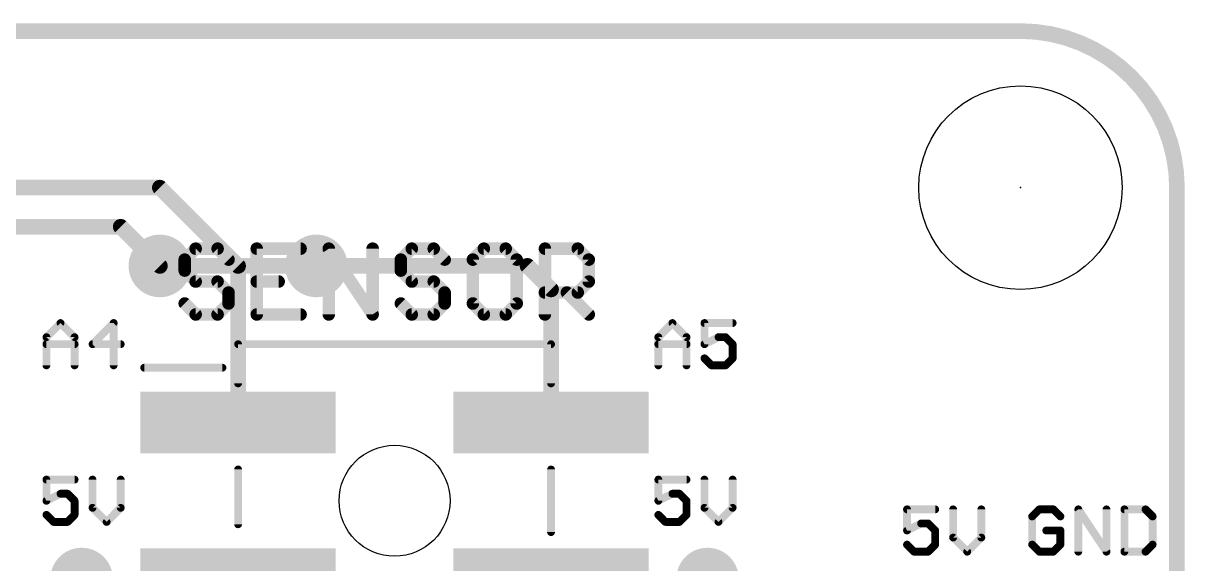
# Model space of a CAD drawing. Extents: x -27 to 95, y -17 to 50.
# Drawn here: x 75.25 to 94.11, y 40.89 to 49.66 of the extents above; entities that cross this region are included whole.
import ezdxf

# ---------------------------------------------------------------- set-up
doc = ezdxf.new("R2010")
doc.units = 0
for name, color, linetype in [('1', 12, 'CONTINUOUS'), ('16', 132, 'CONTINUOUS'), ('18', 110, 'CONTINUOUS'), ('20', 53, 'CONTINUOUS'), ('21', 41, 'CONTINUOUS'), ('23', 53, 'CONTINUOUS')]:
    doc.layers.add(name, color=color, linetype=linetype)

# ---------------------------------------------------------------- blocks, each defined once
blk = doc.blocks.new('RECT')
blk.add_solid([(-0.5, -0.5), (0.5, -0.5), (-0.5, 0.5), (0.5, 0.5)])
blk = doc.blocks.new('ROUNDV')
at = {"const_width": 0.5}
blk.add_lwpolyline([(0, -0.25, 1), (0, 0.25, 1), (0, -0.25)], format="xyb", dxfattribs=at)

msp = doc.modelspace()

# ---------------------------------------------------------------- linework, layer by layer
at = {"layer": '1', "const_width": 0.254}
for points in [[(2.54, 49.53), (91.44, 49.53)], [(63.5, 46.99), (77.47, 46.99)], [(77.47, 46.99), (78.74, 45.72)], [(93.98, 46.99), (93.98, 2.54)], [(64.262, 46.355), (76.835, 46.355)], [(76.835, 46.355), (77.47, 45.72)], [(78.74, 45.72), (78.74, 43.18)], [(80.01, 45.72), (83.439, 45.72)], [(83.439, 45.72), (83.82, 45.339)], [(83.82, 45.339), (83.82, 43.18)]]:
    msp.add_lwpolyline(points, dxfattribs=at)
at = {"layer": '1'}
for points, const_width in [([(93.98, 46.99, 0.4142), (91.44, 49.53)], 0.254), ([(91.44, 49.5935, 1), (91.44, 49.4665)], 0.127), ([(91.44, 49.4665, 1), (91.44, 49.5935)], 0.127), ([(77.5149, 47.0349, 1), (77.4251, 46.9451)], 0.127), ([(77.47, 46.9265, 1), (77.47, 47.0535)], 0.127), ([(94.0435, 46.99, 1), (93.9165, 46.99)], 0.127), ([(93.9165, 46.99, 1), (94.0435, 46.99)], 0.127), ([(76.8799, 46.3999, 1), (76.7901, 46.3101)], 0.127), ([(76.835, 46.2915, 1), (76.835, 46.4185)], 0.127), ([(77.4251, 45.6751, 1), (77.5149, 45.7649)], 0.127), ([(78.8035, 45.72, 1), (78.6765, 45.72)], 0.127), ([(78.6951, 45.6751, 1), (78.7849, 45.7649)], 0.127), ([(80.01, 45.7835, 1), (80.01, 45.6565)], 0.127), ([(83.4839, 45.7649, 1), (83.3941, 45.6751)], 0.127), ([(83.439, 45.6565, 1), (83.439, 45.7835)], 0.127), ([(83.8835, 45.339, 1), (83.7565, 45.339)], 0.127), ([(83.7751, 45.2941, 1), (83.8649, 45.3839)], 0.127), ([(78.6765, 43.18, 1), (78.8035, 43.18)], 0.127), ([(83.7565, 43.18, 1), (83.8835, 43.18)], 0.127)]:
    msp.add_lwpolyline(points, format="xyb", dxfattribs=dict(at, const_width=const_width))
at = {"layer": '16', "const_width": 0.254}
for points in [[(2.54, 49.53), (91.44, 49.53)], [(93.98, 46.99), (93.98, 2.54)], [(77.47, 45.72), (80.01, 45.72)]]:
    msp.add_lwpolyline(points, dxfattribs=at)
at = {"layer": '16'}
for points, const_width in [([(93.98, 46.99, 0.4142), (91.44, 49.53)], 0.254), ([(91.44, 49.5935, 1), (91.44, 49.4665)], 0.127), ([(91.44, 49.4665, 1), (91.44, 49.5935)], 0.127), ([(94.0435, 46.99, 1), (93.9165, 46.99)], 0.127), ([(93.9165, 46.99, 1), (94.0435, 46.99)], 0.127), ([(77.47, 45.7835, 1), (77.47, 45.6565)], 0.127), ([(80.01, 45.6565, 1), (80.01, 45.7835)], 0.127)]:
    msp.add_lwpolyline(points, format="xyb", dxfattribs=dict(at, const_width=const_width))
at = {"layer": '20', "const_width": 0.254}
for points in [[(91.44, 49.53), (2.54, 49.53)], [(93.98, 2.54), (93.98, 46.99)]]:
    msp.add_lwpolyline(points, dxfattribs=at)
at = {"layer": '20'}
for points, const_width in [([(93.98, 46.99, 0.4142), (91.44, 49.53)], 0.254), ([(91.44, 49.5935, 1), (91.44, 49.4665)], 0.127), ([(91.44, 49.4665, 1), (91.44, 49.5935)], 0.127), ([(94.0435, 46.99, 1), (93.9165, 46.99)], 0.127), ([(93.9165, 46.99, 1), (94.0435, 46.99)], 0.127)]:
    msp.add_lwpolyline(points, format="xyb", dxfattribs=dict(at, const_width=const_width))
for centre, radius in [((91.44, 46.99), 1.651), ((81.28, 41.91), 0.9)]:
    msp.add_circle(centre, radius, dxfattribs=at)
at = {"layer": '21'}
for points, const_width in [([(78.0514, 46.0003), (77.8734, 45.8224)], 0.2032), ([(78.4073, 46.0003), (78.0514, 46.0003)], 0.2032), ([(78.5852, 45.8224), (78.4073, 46.0003)], 0.2032), ([(79.7546, 46.0003), (79.0428, 46.0003)], 0.2032), ([(79.0428, 46.0003), (79.0428, 44.9326)], 0.2032), ([(80.2122, 44.9326), (80.2122, 46.0003)], 0.2032), ([(80.2122, 46.0003), (80.924, 44.9326)], 0.2032), ([(80.924, 44.9326), (80.924, 46.0003)], 0.2032), ([(81.5595, 46.0003), (81.3816, 45.8224)], 0.2032), ([(81.9155, 46.0003), (81.5595, 46.0003)], 0.2032), ([(82.0934, 45.8224), (81.9155, 46.0003)], 0.2032), ([(82.7289, 46.0003), (82.551, 45.8224)], 0.2032), ([(83.0848, 46.0003), (82.7289, 46.0003)], 0.2032), ([(83.2628, 45.8224), (83.0848, 46.0003)], 0.2032), ([(83.7204, 44.9326), (83.7204, 46.0003)], 0.2032), ([(83.7204, 46.0003), (84.2542, 46.0003)], 0.2032), ([(84.2542, 46.0003), (84.4322, 45.8224)], 0.2032), ([(77.8734, 45.8224), (77.8734, 45.6444)], 0.2032), ([(81.3816, 45.8224), (81.3816, 45.6444)], 0.2032), ([(82.551, 45.8224), (82.551, 45.1106)], 0.2032), ([(83.2628, 45.1106), (83.2628, 45.8224)], 0.2032), ([(84.4322, 45.8224), (84.4322, 45.4665)], 0.2032), ([(77.8734, 45.6444), (78.0514, 45.4665)], 0.2032), ([(81.3816, 45.6444), (81.5595, 45.4665)], 0.2032), ([(78.0514, 45.4665), (78.4073, 45.4665)], 0.2032), ([(78.4073, 45.4665), (78.5852, 45.2885)], 0.2032), ([(79.0428, 45.4665), (79.3987, 45.4665)], 0.2032), ([(81.5595, 45.4665), (81.9155, 45.4665)], 0.2032), ([(81.9155, 45.4665), (82.0934, 45.2885)], 0.2032), ([(84.4322, 45.4665), (84.2542, 45.2885)], 0.2032), ([(78.5852, 45.2885), (78.5852, 45.1106)], 0.2032), ([(82.0934, 45.2885), (82.0934, 45.1106)], 0.2032), ([(84.2542, 45.2885), (83.7204, 45.2885)], 0.2032), ([(84.0763, 45.2885), (84.4322, 44.9326)], 0.2032), ([(78.0514, 44.9326), (77.8734, 45.1106)], 0.2032), ([(78.5852, 45.1106), (78.4073, 44.9326)], 0.2032), ([(81.5595, 44.9326), (81.3816, 45.1106)], 0.2032), ([(82.0934, 45.1106), (81.9155, 44.9326)], 0.2032), ([(82.551, 45.1106), (82.7289, 44.9326)], 0.2032), ([(83.0848, 44.9326), (83.2628, 45.1106)], 0.2032), ([(78.4073, 44.9326), (78.0514, 44.9326)], 0.2032), ([(79.0428, 44.9326), (79.7546, 44.9326)], 0.2032), ([(81.9155, 44.9326), (81.5595, 44.9326)], 0.2032), ([(82.7289, 44.9326), (83.0848, 44.9326)], 0.2032), ([(75.6285, 44.5647), (75.8573, 44.7935)], 0.127), ([(75.8573, 44.7935), (76.0861, 44.5647)], 0.127), ([(76.7201, 44.7935), (76.3769, 44.4503)], 0.127), ([(76.7201, 44.1071), (76.7201, 44.7935)], 0.127), ([(85.5617, 44.5647), (85.7905, 44.7935)], 0.127), ([(85.7905, 44.7935), (86.0193, 44.5647)], 0.127), ([(86.7677, 44.7935), (86.3101, 44.7935)], 0.127), ([(86.3101, 44.7935), (86.3101, 44.4503)], 0.127), ([(75.6285, 44.1071), (75.6285, 44.5647)], 0.127), ([(75.6285, 44.4503), (76.0861, 44.4503)], 0.127), ([(76.0861, 44.5647), (76.0861, 44.1071)], 0.127), ([(76.3769, 44.4503), (76.8345, 44.4503)], 0.127), ([(83.82, 44.45), (78.74, 44.45)], 0.127), ([(78.74, 44.45), (78.74, 43.815)], 0.127), ([(83.82, 43.815), (83.82, 44.45)], 0.127), ([(85.5617, 44.1071), (85.5617, 44.5647)], 0.127), ([(85.5617, 44.4503), (86.0193, 44.4503)], 0.127), ([(86.0193, 44.5647), (86.0193, 44.1071)], 0.127), ([(86.3101, 44.4503), (86.5389, 44.5647)], 0.127), ([(86.5389, 44.5647), (86.6533, 44.5647)], 0.127), ([(86.6533, 44.5647), (86.7677, 44.4503)], 0.127), ([(86.7677, 44.4503), (86.7677, 44.2215)], 0.127), ([(77.216, 44.069), (78.486, 44.069)], 0.127), ([(86.4245, 44.1071), (86.3101, 44.2215)], 0.127), ([(86.6533, 44.1071), (86.4245, 44.1071)], 0.127), ([(86.7677, 44.2215), (86.6533, 44.1071)], 0.127), ([(78.74, 42.418), (78.74, 41.529)], 0.127), ([(83.82, 42.418), (83.82, 41.402)], 0.127), ([(76.0861, 42.2535), (75.6285, 42.2535)], 0.127), ([(75.6285, 42.2535), (75.6285, 41.9103)], 0.127), ([(76.3769, 42.2535), (76.3769, 41.7959)], 0.127), ([(76.8345, 41.7959), (76.8345, 42.2535)], 0.127), ([(86.0193, 42.2535), (85.5617, 42.2535)], 0.127), ([(85.5617, 42.2535), (85.5617, 41.9103)], 0.127), ([(86.3101, 42.2535), (86.3101, 41.7959)], 0.127), ([(86.7677, 41.7959), (86.7677, 42.2535)], 0.127), ([(75.6285, 41.9103), (75.8573, 42.0247)], 0.127), ([(75.8573, 42.0247), (75.9717, 42.0247)], 0.127), ([(75.9717, 42.0247), (76.0861, 41.9103)], 0.127), ([(85.5617, 41.9103), (85.7905, 42.0247)], 0.127), ([(85.7905, 42.0247), (85.9049, 42.0247)], 0.127), ([(85.9049, 42.0247), (86.0193, 41.9103)], 0.127), ([(76.0861, 41.9103), (76.0861, 41.6815)], 0.127), ([(76.3769, 41.7959), (76.6057, 41.5671)], 0.127), ([(76.6057, 41.5671), (76.8345, 41.7959)], 0.127), ([(86.0193, 41.9103), (86.0193, 41.6815)], 0.127), ([(86.3101, 41.7959), (86.5389, 41.5671)], 0.127), ([(86.5389, 41.5671), (86.7677, 41.7959)], 0.127), ([(75.7429, 41.5671), (75.6285, 41.6815)], 0.127), ([(76.0861, 41.6815), (75.9717, 41.5671)], 0.127), ([(85.6761, 41.5671), (85.5617, 41.6815)], 0.127), ([(86.0193, 41.6815), (85.9049, 41.5671)], 0.127), ([(90.0561, 41.7709), (89.5985, 41.7709)], 0.127), ([(89.5985, 41.7709), (89.5985, 41.4277)], 0.127), ([(90.3469, 41.7709), (90.3469, 41.3133)], 0.127), ([(90.8045, 41.3133), (90.8045, 41.7709)], 0.127), ([(91.7449, 41.7709), (91.6305, 41.6565)], 0.127), ([(91.6305, 41.6565), (91.6305, 41.1989)], 0.127), ([(91.9737, 41.7709), (91.7449, 41.7709)], 0.127), ([(92.0881, 41.6565), (91.9737, 41.7709)], 0.127), ([(92.3789, 41.0845), (92.3789, 41.7709)], 0.127), ([(92.3789, 41.7709), (92.8365, 41.0845)], 0.127), ([(92.8365, 41.0845), (92.8365, 41.7709)], 0.127), ([(93.1273, 41.7709), (93.1273, 41.0845)], 0.127), ([(93.4705, 41.7709), (93.1273, 41.7709)], 0.127), ([(93.5849, 41.6565), (93.4705, 41.7709)], 0.127), ([(93.5849, 41.1989), (93.5849, 41.6565)], 0.127), ([(75.9717, 41.5671), (75.7429, 41.5671)], 0.127), ([(85.9049, 41.5671), (85.6761, 41.5671)], 0.127), ([(89.5985, 41.4277), (89.8273, 41.5421)], 0.127), ([(89.8273, 41.5421), (89.9417, 41.5421)], 0.127), ([(89.9417, 41.5421), (90.0561, 41.4277)], 0.127), ([(90.0561, 41.4277), (90.0561, 41.1989)], 0.127), ([(92.0881, 41.4277), (91.8593, 41.4277)], 0.127), ([(92.0881, 41.1989), (92.0881, 41.4277)], 0.127), ([(90.3469, 41.3133), (90.5757, 41.0845)], 0.127), ([(90.5757, 41.0845), (90.8045, 41.3133)], 0.127), ([(89.7129, 41.0845), (89.5985, 41.1989)], 0.127), ([(89.9417, 41.0845), (89.7129, 41.0845)], 0.127), ([(90.0561, 41.1989), (89.9417, 41.0845)], 0.127), ([(91.6305, 41.1989), (91.7449, 41.0845)], 0.127), ([(91.7449, 41.0845), (91.9737, 41.0845)], 0.127), ([(91.9737, 41.0845), (92.0881, 41.1989)], 0.127), ([(93.1273, 41.0845), (93.4705, 41.0845)], 0.127), ([(93.4705, 41.0845), (93.5849, 41.1989)], 0.127)]:
    msp.add_lwpolyline(points, dxfattribs=dict(at, const_width=const_width))
for points, const_width in [([(78.0514, 46.0511, 1), (78.0514, 45.9495)], 0.1016), ([(78.0873, 45.9644, 1), (78.0154, 46.0362)], 0.1016), ([(78.4432, 46.0362, 1), (78.3713, 45.9644)], 0.1016), ([(78.4073, 45.9495, 1), (78.4073, 46.0511)], 0.1016), ([(79.0428, 46.0511, 1), (79.0428, 45.9495)], 0.1016), ([(79.0936, 46.0003, 1), (78.992, 46.0003)], 0.1016), ([(79.7546, 45.9495, 1), (79.7546, 46.0511)], 0.1016), ([(80.263, 46.0003, 1), (80.1614, 46.0003)], 0.1016), ([(80.2545, 46.0285, 1), (80.1699, 45.9721)], 0.1016), ([(80.9748, 46.0003, 1), (80.8732, 46.0003)], 0.1016), ([(81.5595, 46.0511, 1), (81.5595, 45.9495)], 0.1016), ([(81.5955, 45.9644, 1), (81.5236, 46.0362)], 0.1016), ([(81.9514, 46.0362, 1), (81.8795, 45.9644)], 0.1016), ([(81.9155, 45.9495, 1), (81.9155, 46.0511)], 0.1016), ([(82.7289, 46.0511, 1), (82.7289, 45.9495)], 0.1016), ([(82.7649, 45.9644, 1), (82.693, 46.0362)], 0.1016), ([(83.1208, 46.0362, 1), (83.0489, 45.9644)], 0.1016), ([(83.0848, 45.9495, 1), (83.0848, 46.0511)], 0.1016), ([(83.7712, 46.0003, 1), (83.6696, 46.0003)], 0.1016), ([(83.7204, 46.0511, 1), (83.7204, 45.9495)], 0.1016), ([(84.2902, 46.0362, 1), (84.2183, 45.9644)], 0.1016), ([(84.2542, 45.9495, 1), (84.2542, 46.0511)], 0.1016), ([(77.9242, 45.8224, 1), (77.8226, 45.8224)], 0.1016), ([(77.8375, 45.8583, 1), (77.9093, 45.7864)], 0.1016), ([(78.5493, 45.7864, 1), (78.6211, 45.8583)], 0.1016), ([(81.4324, 45.8224, 1), (81.3308, 45.8224)], 0.1016), ([(81.3457, 45.8583, 1), (81.4175, 45.7864)], 0.1016), ([(82.0575, 45.7864, 1), (82.1293, 45.8583)], 0.1016), ([(82.6018, 45.8224, 1), (82.5002, 45.8224)], 0.1016), ([(82.5151, 45.8583, 1), (82.5869, 45.7864)], 0.1016), ([(83.3136, 45.8224, 1), (83.212, 45.8224)], 0.1016), ([(83.2269, 45.7864, 1), (83.2987, 45.8583)], 0.1016), ([(84.483, 45.8224, 1), (84.3814, 45.8224)], 0.1016), ([(84.3963, 45.7864, 1), (84.4681, 45.8583)], 0.1016), ([(77.9093, 45.6803, 1), (77.8375, 45.6085)], 0.1016), ([(77.8226, 45.6444, 1), (77.9242, 45.6444)], 0.1016), ([(81.4175, 45.6803, 1), (81.3457, 45.6085)], 0.1016), ([(81.3308, 45.6444, 1), (81.4324, 45.6444)], 0.1016), ([(78.0514, 45.5173, 1), (78.0514, 45.4157)], 0.1016), ([(78.0154, 45.4305, 1), (78.0873, 45.5024)], 0.1016), ([(78.4432, 45.5024, 1), (78.3713, 45.4305)], 0.1016), ([(78.4073, 45.4157, 1), (78.4073, 45.5173)], 0.1016), ([(79.0428, 45.5173, 1), (79.0428, 45.4157)], 0.1016), ([(79.3987, 45.4157, 1), (79.3987, 45.5173)], 0.1016), ([(81.5595, 45.5173, 1), (81.5595, 45.4157)], 0.1016), ([(81.5236, 45.4305, 1), (81.5955, 45.5024)], 0.1016), ([(81.9514, 45.5024, 1), (81.8795, 45.4305)], 0.1016), ([(81.9155, 45.4157, 1), (81.9155, 45.5173)], 0.1016), ([(84.3814, 45.4665, 1), (84.483, 45.4665)], 0.1016), ([(84.4681, 45.4305, 1), (84.3963, 45.5024)], 0.1016), ([(78.636, 45.2885, 1), (78.5344, 45.2885)], 0.1016), ([(78.5493, 45.2526, 1), (78.6211, 45.3244)], 0.1016), ([(82.1442, 45.2885, 1), (82.0426, 45.2885)], 0.1016), ([(82.0575, 45.2526, 1), (82.1293, 45.3244)], 0.1016), ([(83.7204, 45.3393, 1), (83.7204, 45.2377)], 0.1016), ([(84.1122, 45.3244, 1), (84.0404, 45.2526)], 0.1016), ([(84.2183, 45.3244, 1), (84.2902, 45.2526)], 0.1016), ([(84.2542, 45.2377, 1), (84.2542, 45.3393)], 0.1016), ([(77.9093, 45.1465, 1), (77.8375, 45.0746)], 0.1016), ([(78.5344, 45.1106, 1), (78.636, 45.1106)], 0.1016), ([(78.6211, 45.0746, 1), (78.5493, 45.1465)], 0.1016), ([(81.4175, 45.1465, 1), (81.3457, 45.0746)], 0.1016), ([(82.0426, 45.1106, 1), (82.1442, 45.1106)], 0.1016), ([(82.1293, 45.0746, 1), (82.0575, 45.1465)], 0.1016), ([(82.5869, 45.1465, 1), (82.5151, 45.0746)], 0.1016), ([(82.5002, 45.1106, 1), (82.6018, 45.1106)], 0.1016), ([(83.212, 45.1106, 1), (83.3136, 45.1106)], 0.1016), ([(83.2987, 45.0746, 1), (83.2269, 45.1465)], 0.1016), ([(78.0514, 44.9834, 1), (78.0514, 44.8818)], 0.1016), ([(78.0154, 44.8967, 1), (78.0873, 44.9685)], 0.1016), ([(78.3713, 44.9685, 1), (78.4432, 44.8967)], 0.1016), ([(78.4073, 44.8818, 1), (78.4073, 44.9834)], 0.1016), ([(79.0428, 44.9834, 1), (79.0428, 44.8818)], 0.1016), ([(78.992, 44.9326, 1), (79.0936, 44.9326)], 0.1016), ([(79.7546, 44.8818, 1), (79.7546, 44.9834)], 0.1016), ([(80.1614, 44.9326, 1), (80.263, 44.9326)], 0.1016), ([(80.8732, 44.9326, 1), (80.9748, 44.9326)], 0.1016), ([(80.8817, 44.9044, 1), (80.9663, 44.9608)], 0.1016), ([(81.5595, 44.9834, 1), (81.5595, 44.8818)], 0.1016), ([(81.5236, 44.8967, 1), (81.5955, 44.9685)], 0.1016), ([(81.8795, 44.9685, 1), (81.9514, 44.8967)], 0.1016), ([(81.9155, 44.8818, 1), (81.9155, 44.9834)], 0.1016), ([(82.7289, 44.9834, 1), (82.7289, 44.8818)], 0.1016), ([(82.693, 44.8967, 1), (82.7649, 44.9685)], 0.1016), ([(83.0489, 44.9685, 1), (83.1208, 44.8967)], 0.1016), ([(83.0848, 44.8818, 1), (83.0848, 44.9834)], 0.1016), ([(83.6696, 44.9326, 1), (83.7712, 44.9326)], 0.1016), ([(84.3963, 44.8967, 1), (84.4681, 44.9685)], 0.1016), ([(75.8797, 44.8159, 1), (75.8348, 44.771)], 0.0635), ([(75.8797, 44.771, 1), (75.8348, 44.8159)], 0.0635), ([(76.7519, 44.7935, 1), (76.6884, 44.7935)], 0.0635), ([(76.7426, 44.771, 1), (76.6977, 44.8159)], 0.0635), ([(85.8129, 44.8159, 1), (85.768, 44.771)], 0.0635), ([(85.8129, 44.771, 1), (85.768, 44.8159)], 0.0635), ([(86.3418, 44.7935, 1), (86.2783, 44.7935)], 0.0635), ([(86.3101, 44.8252, 1), (86.3101, 44.7617)], 0.0635), ([(86.7677, 44.7617, 1), (86.7677, 44.8252)], 0.0635), ([(75.6603, 44.5647, 1), (75.5968, 44.5647)], 0.0635), ([(75.606, 44.5871, 1), (75.651, 44.5422)], 0.0635), ([(75.6285, 44.482, 1), (75.6285, 44.4185)], 0.0635), ([(76.1178, 44.5647, 1), (76.0543, 44.5647)], 0.0635), ([(76.0636, 44.5422, 1), (76.1085, 44.5871)], 0.0635), ([(76.0861, 44.4185, 1), (76.0861, 44.482)], 0.0635), ([(76.3769, 44.482, 1), (76.3769, 44.4185)], 0.0635), ([(76.3545, 44.4727, 1), (76.3994, 44.4278)], 0.0635), ([(76.8345, 44.4185, 1), (76.8345, 44.482)], 0.0635), ([(78.74, 44.4818, 1), (78.74, 44.4183)], 0.0635), ([(78.7718, 44.45, 1), (78.7083, 44.45)], 0.0635), ([(83.8518, 44.45, 1), (83.7883, 44.45)], 0.0635), ([(83.82, 44.4183, 1), (83.82, 44.4818)], 0.0635), ([(85.5934, 44.5647, 1), (85.5299, 44.5647)], 0.0635), ([(85.5392, 44.5871, 1), (85.5841, 44.5422)], 0.0635), ([(85.5617, 44.482, 1), (85.5617, 44.4185)], 0.0635), ([(86.051, 44.5647, 1), (85.9875, 44.5647)], 0.0635), ([(85.9968, 44.5422, 1), (86.0417, 44.5871)], 0.0635), ([(86.0193, 44.4185, 1), (86.0193, 44.482)], 0.0635), ([(86.2959, 44.4787, 1), (86.3243, 44.4219)], 0.0635), ([(86.5389, 44.5964, 1), (86.5389, 44.5329)], 0.0635), ([(86.5531, 44.5363, 1), (86.5247, 44.5931)], 0.0635), ([(86.6757, 44.5871, 1), (86.6308, 44.5422)], 0.0635), ([(86.6533, 44.5329, 1), (86.6533, 44.5964)], 0.0635), ([(86.7994, 44.4503, 1), (86.7359, 44.4503)], 0.0635), ([(86.7452, 44.4278, 1), (86.7901, 44.4727)], 0.0635), ([(86.2783, 44.4503, 1), (86.3418, 44.4503)], 0.0635), ([(75.5968, 44.1071, 1), (75.6603, 44.1071)], 0.0635), ([(76.0543, 44.1071, 1), (76.1178, 44.1071)], 0.0635), ([(76.6884, 44.1071, 1), (76.7519, 44.1071)], 0.0635), ([(77.216, 44.1008, 1), (77.216, 44.0373)], 0.0635), ([(78.486, 44.0373, 1), (78.486, 44.1008)], 0.0635), ([(85.5299, 44.1071, 1), (85.5934, 44.1071)], 0.0635), ([(85.9875, 44.1071, 1), (86.051, 44.1071)], 0.0635), ([(86.3325, 44.2439, 1), (86.2876, 44.199)], 0.0635), ([(86.4245, 44.1389, 1), (86.4245, 44.0754)], 0.0635), ([(86.402, 44.0846, 1), (86.4469, 44.1296)], 0.0635), ([(86.6308, 44.1296, 1), (86.6757, 44.0846)], 0.0635), ([(86.6533, 44.0754, 1), (86.6533, 44.1389)], 0.0635), ([(86.7359, 44.2215, 1), (86.7994, 44.2215)], 0.0635), ([(86.7901, 44.199, 1), (86.7452, 44.2439)], 0.0635), ([(78.7083, 43.815, 1), (78.7718, 43.815)], 0.0635), ([(83.7883, 43.815, 1), (83.8518, 43.815)], 0.0635), ([(78.7718, 42.418, 1), (78.7083, 42.418)], 0.0635), ([(83.8518, 42.418, 1), (83.7883, 42.418)], 0.0635), ([(75.6285, 42.2852, 1), (75.6285, 42.2217)], 0.0635), ([(75.6603, 42.2535, 1), (75.5968, 42.2535)], 0.0635), ([(76.0861, 42.2217, 1), (76.0861, 42.2852)], 0.0635), ([(76.4087, 42.2535, 1), (76.3452, 42.2535)], 0.0635), ([(76.8663, 42.2535, 1), (76.8028, 42.2535)], 0.0635), ([(85.5934, 42.2535, 1), (85.5299, 42.2535)], 0.0635), ([(85.5617, 42.2852, 1), (85.5617, 42.2217)], 0.0635), ([(86.0193, 42.2217, 1), (86.0193, 42.2852)], 0.0635), ([(86.3418, 42.2535, 1), (86.2783, 42.2535)], 0.0635), ([(86.7994, 42.2535, 1), (86.7359, 42.2535)], 0.0635), ([(75.8573, 42.0564, 1), (75.8573, 41.9929)], 0.0635), ([(75.8715, 41.9963, 1), (75.8431, 42.0531)], 0.0635), ([(75.9941, 42.0471, 1), (75.9492, 42.0022)], 0.0635), ([(75.9717, 41.9929, 1), (75.9717, 42.0564)], 0.0635), ([(85.7905, 42.0564, 1), (85.7905, 41.9929)], 0.0635), ([(85.8047, 41.9963, 1), (85.7763, 42.0531)], 0.0635), ([(85.9273, 42.0471, 1), (85.8824, 42.0022)], 0.0635), ([(85.9049, 41.9929, 1), (85.9049, 42.0564)], 0.0635), ([(75.6143, 41.9387, 1), (75.6427, 41.8819)], 0.0635), ([(75.5968, 41.9103, 1), (75.6603, 41.9103)], 0.0635), ([(76.1178, 41.9103, 1), (76.0543, 41.9103)], 0.0635), ([(76.0636, 41.8878, 1), (76.1085, 41.9327)], 0.0635), ([(76.3994, 41.8183, 1), (76.3545, 41.7734)], 0.0635), ([(76.857, 41.7734, 1), (76.8121, 41.8183)], 0.0635), ([(85.5299, 41.9103, 1), (85.5934, 41.9103)], 0.0635), ([(85.5475, 41.9387, 1), (85.5759, 41.8819)], 0.0635), ([(86.051, 41.9103, 1), (85.9875, 41.9103)], 0.0635), ([(85.9968, 41.8878, 1), (86.0417, 41.9327)], 0.0635), ([(86.3325, 41.8183, 1), (86.2876, 41.7734)], 0.0635), ([(86.7901, 41.7734, 1), (86.7452, 41.8183)], 0.0635), ([(75.651, 41.7039, 1), (75.606, 41.659)], 0.0635), ([(76.0543, 41.6815, 1), (76.1178, 41.6815)], 0.0635), ([(76.1085, 41.659, 1), (76.0636, 41.7039)], 0.0635), ([(76.3452, 41.7959, 1), (76.4087, 41.7959)], 0.0635), ([(76.8028, 41.7959, 1), (76.8663, 41.7959)], 0.0635), ([(85.5841, 41.7039, 1), (85.5392, 41.659)], 0.0635), ([(85.9875, 41.6815, 1), (86.051, 41.6815)], 0.0635), ([(86.0417, 41.659, 1), (85.9968, 41.7039)], 0.0635), ([(86.2783, 41.7959, 1), (86.3418, 41.7959)], 0.0635), ([(86.7359, 41.7959, 1), (86.7994, 41.7959)], 0.0635), ([(89.6303, 41.7709, 1), (89.5667, 41.7709)], 0.0635), ([(89.5985, 41.8026, 1), (89.5985, 41.7391)], 0.0635), ([(90.0561, 41.7391, 1), (90.0561, 41.8026)], 0.0635), ([(90.3787, 41.7709, 1), (90.3152, 41.7709)], 0.0635), ([(90.8363, 41.7709, 1), (90.7728, 41.7709)], 0.0635), ([(91.6623, 41.6565, 1), (91.5987, 41.6565)], 0.0635), ([(91.608, 41.6789, 1), (91.653, 41.634)], 0.0635), ([(91.7449, 41.8026, 1), (91.7449, 41.7391)], 0.0635), ([(91.7673, 41.7484, 1), (91.7224, 41.7933)], 0.0635), ([(91.9961, 41.7933, 1), (91.9512, 41.7484)], 0.0635), ([(91.9737, 41.7391, 1), (91.9737, 41.8026)], 0.0635), ([(92.0656, 41.634, 1), (92.1105, 41.6789)], 0.0635), ([(92.4107, 41.7709, 1), (92.3472, 41.7709)], 0.0635), ([(92.4053, 41.7885, 1), (92.3525, 41.7533)], 0.0635), ([(92.8683, 41.7709, 1), (92.8048, 41.7709)], 0.0635), ([(93.1273, 41.8026, 1), (93.1273, 41.7391)], 0.0635), ([(93.1591, 41.7709, 1), (93.0956, 41.7709)], 0.0635), ([(93.493, 41.7933, 1), (93.4481, 41.7484)], 0.0635), ([(93.4705, 41.7391, 1), (93.4705, 41.8026)], 0.0635), ([(93.6167, 41.6565, 1), (93.5532, 41.6565)], 0.0635), ([(93.5625, 41.634, 1), (93.6074, 41.6789)], 0.0635), ([(75.7429, 41.5989, 1), (75.7429, 41.5354)], 0.0635), ([(75.7204, 41.5446, 1), (75.7653, 41.5896)], 0.0635), ([(75.9492, 41.5896, 1), (75.9941, 41.5446)], 0.0635), ([(75.9717, 41.5354, 1), (75.9717, 41.5989)], 0.0635), ([(76.5833, 41.5896, 1), (76.6282, 41.5446)], 0.0635), ([(76.5833, 41.5446, 1), (76.6282, 41.5896)], 0.0635), ([(78.7083, 41.529, 1), (78.7718, 41.529)], 0.0635), ([(85.6761, 41.5989, 1), (85.6761, 41.5354)], 0.0635), ([(85.6536, 41.5446, 1), (85.6985, 41.5896)], 0.0635), ([(85.8824, 41.5896, 1), (85.9273, 41.5446)], 0.0635), ([(85.9049, 41.5354, 1), (85.9049, 41.5989)], 0.0635), ([(86.5164, 41.5896, 1), (86.5613, 41.5446)], 0.0635), ([(86.5164, 41.5446, 1), (86.5613, 41.5896)], 0.0635), ([(89.5843, 41.4561, 1), (89.6127, 41.3993)], 0.0635), ([(89.8273, 41.5738, 1), (89.8273, 41.5103)], 0.0635), ([(89.8415, 41.5137, 1), (89.8131, 41.5705)], 0.0635), ([(89.9641, 41.5645, 1), (89.9192, 41.5196)], 0.0635), ([(89.9417, 41.5103, 1), (89.9417, 41.5738)], 0.0635), ([(90.0878, 41.4277, 1), (90.0243, 41.4277)], 0.0635), ([(90.0336, 41.4052, 1), (90.0785, 41.4501)], 0.0635), ([(91.8593, 41.4594, 1), (91.8593, 41.3959)], 0.0635), ([(92.1198, 41.4277, 1), (92.0563, 41.4277)], 0.0635), ([(92.0881, 41.3959, 1), (92.0881, 41.4594)], 0.0635), ([(83.7883, 41.402, 1), (83.8518, 41.402)], 0.0635), ([(89.5667, 41.4277, 1), (89.6303, 41.4277)], 0.0635), ([(90.3694, 41.3357, 1), (90.3245, 41.2908)], 0.0635), ([(90.3152, 41.3133, 1), (90.3787, 41.3133)], 0.0635), ([(90.7728, 41.3133, 1), (90.8363, 41.3133)], 0.0635), ([(90.827, 41.2908, 1), (90.7821, 41.3357)], 0.0635), ([(89.621, 41.2213, 1), (89.576, 41.1764)], 0.0635), ([(89.7129, 41.1163, 1), (89.7129, 41.0527)], 0.0635), ([(89.6904, 41.062, 1), (89.7353, 41.107)], 0.0635), ([(89.9192, 41.107, 1), (89.9641, 41.062)], 0.0635), ([(89.9417, 41.0527, 1), (89.9417, 41.1163)], 0.0635), ([(90.0243, 41.1989, 1), (90.0878, 41.1989)], 0.0635), ([(90.0785, 41.1764, 1), (90.0336, 41.2213)], 0.0635), ([(90.5533, 41.107, 1), (90.5982, 41.062)], 0.0635), ([(90.5533, 41.062, 1), (90.5982, 41.107)], 0.0635), ([(91.5987, 41.1989, 1), (91.6623, 41.1989)], 0.0635), ([(91.653, 41.2213, 1), (91.608, 41.1764)], 0.0635), ([(91.7449, 41.1163, 1), (91.7449, 41.0527)], 0.0635), ([(91.7224, 41.062, 1), (91.7673, 41.107)], 0.0635), ([(91.9512, 41.107, 1), (91.9961, 41.062)], 0.0635), ([(91.9737, 41.0527, 1), (91.9737, 41.1163)], 0.0635), ([(92.0563, 41.1989, 1), (92.1198, 41.1989)], 0.0635), ([(92.1105, 41.1764, 1), (92.0656, 41.2213)], 0.0635), ([(92.3472, 41.0845, 1), (92.4107, 41.0845)], 0.0635), ([(92.8048, 41.0845, 1), (92.8683, 41.0845)], 0.0635), ([(92.8101, 41.0669, 1), (92.8629, 41.1021)], 0.0635), ([(93.1273, 41.1163, 1), (93.1273, 41.0527)], 0.0635), ([(93.0956, 41.0845, 1), (93.1591, 41.0845)], 0.0635), ([(93.4481, 41.107, 1), (93.493, 41.062)], 0.0635), ([(93.4705, 41.0527, 1), (93.4705, 41.1163)], 0.0635), ([(93.5532, 41.1989, 1), (93.6167, 41.1989)], 0.0635), ([(93.6074, 41.1764, 1), (93.5625, 41.2213)], 0.0635)]:
    msp.add_lwpolyline(points, format="xyb", dxfattribs=dict(at, const_width=const_width))
at = {"layer": '23'}
msp.add_point((91.44, 46.99), dxfattribs=at)

# ---------------------------------------------------------------- block references
at = {"layer": '1', "xscale": 3.17}
for p in [(78.74, 43.18), (83.82, 43.18), (78.74, 40.64), (83.82, 40.64)]:
    msp.add_blockref('RECT', p, dxfattribs=at)
at = {"layer": '18', "xscale": 1.016, "yscale": 1.016}
for p in [(77.47, 45.72), (77.47, 45.72), (80.01, 45.72), (80.01, 45.72), (76.2, 40.64), (76.2, 40.64), (86.36, 40.64), (86.36, 40.64)]:
    msp.add_blockref('ROUNDV', p, dxfattribs=at)

doc.saveas('drawing.dxf')
